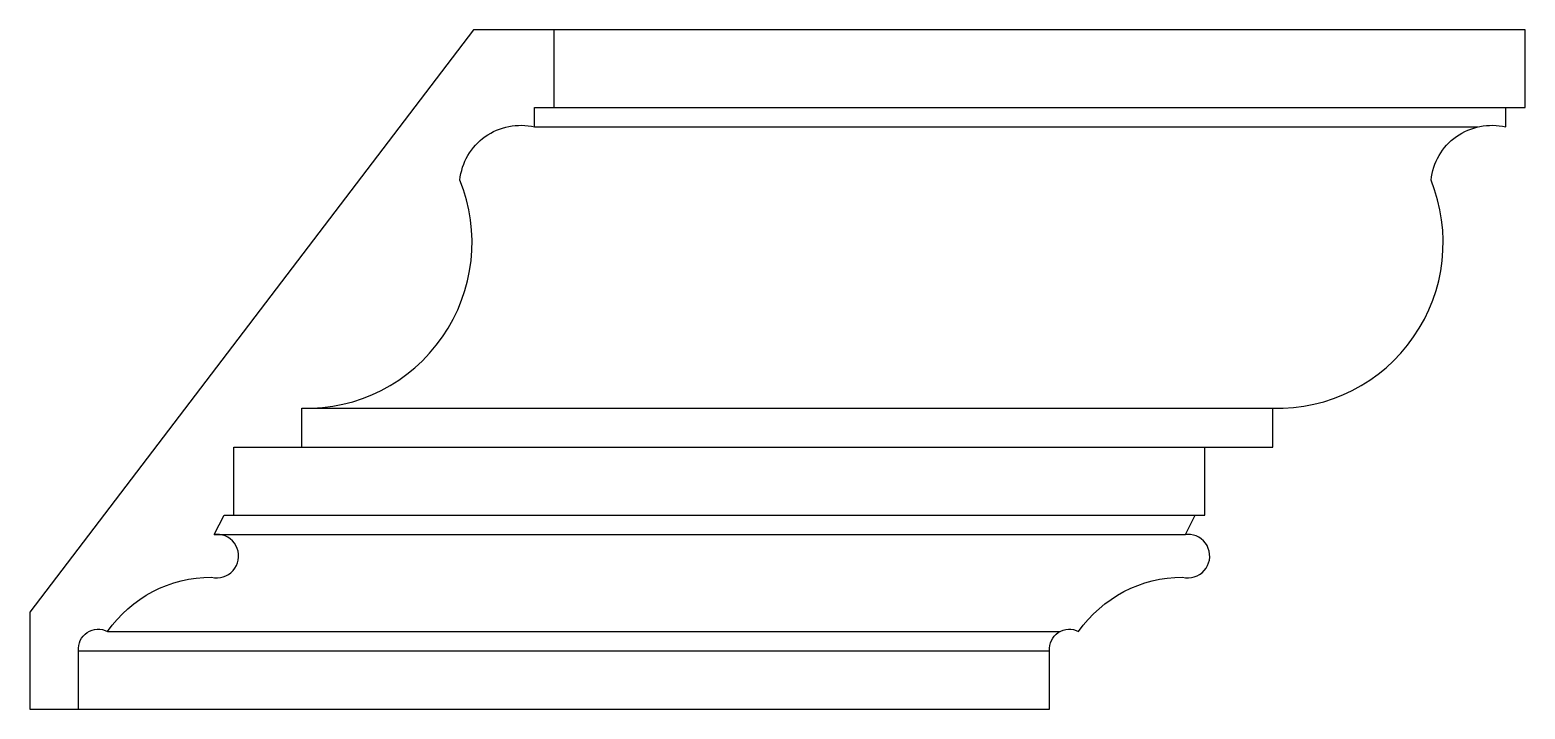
# Model space of a CAD drawing. Extents: x 383 to 691, y 598 to 738.
import ezdxf

# ---------------------------------------------------------------- set-up
doc = ezdxf.new("R2010")
doc.units = 0
doc.header["$LTSCALE"] = 10
doc.header["$MEASUREMENT"] = 0
doc.layers.add('4', color=4, linetype='CONTINUOUS')
doc.layers.add('7', color=7, linetype='CONTINUOUS')

msp = doc.modelspace()

# ---------------------------------------------------------------- linework, layer by layer
at = {"layer": '4'}
for p, q in [((691.08, 737.9), (490.97, 737.9)), ((392.97, 597.9), (593.08, 597.9))]:
    msp.add_line(p, q, dxfattribs=at)
msp.add_lwpolyline([(486.97, 721.9), (490.97, 721.9), (490.97, 737.9), (474.4, 737.9), (382.97, 617.9), (382.97, 597.9), (392.97, 597.9), (392.97, 609.9, -0.594397), (398.97, 613.9, -0.245287), (420.38, 625.09, 1.06919), (422.01, 633.9), (420.97, 633.9), (422.97, 637.9), (424.97, 637.9), (424.97, 651.9), (438.97, 651.9), (438.97, 659.9, 0.540458), (471.57, 706.96, -0.452136), (486.97, 717.9)], format="xyb", close=True, dxfattribs=at)
msp.add_lwpolyline([(593.08, 597.9), (593.08, 609.9, -0.594397), (599.08, 613.9, -0.245287), (620.49, 625.09, 1.06919), (622.12, 633.9), (621.08, 633.9), (623.08, 637.9), (625.08, 637.9), (625.08, 651.9), (639.08, 651.9), (639.08, 659.9, 0.540458), (671.69, 706.96, -0.452136), (687.08, 717.9), (687.08, 721.9), (691.08, 721.9), (691.08, 737.9)], format="xyb", dxfattribs=at)
at = {"layer": '7'}
for p, q in [((490.97, 721.9), (687.08, 721.9)), ((486.97, 717.9), (681.32, 717.9)), ((438.97, 659.9), (639.08, 659.9)), ((424.97, 651.9), (625.08, 651.9)), ((422.97, 637.9), (623.08, 637.9)), ((420.97, 633.9), (621.08, 633.9)), ((398.97, 613.9), (595.25, 613.9)), ((392.97, 609.9), (593.08, 609.9))]:
    msp.add_line(p, q, dxfattribs=at)

doc.saveas('drawing.dxf')
